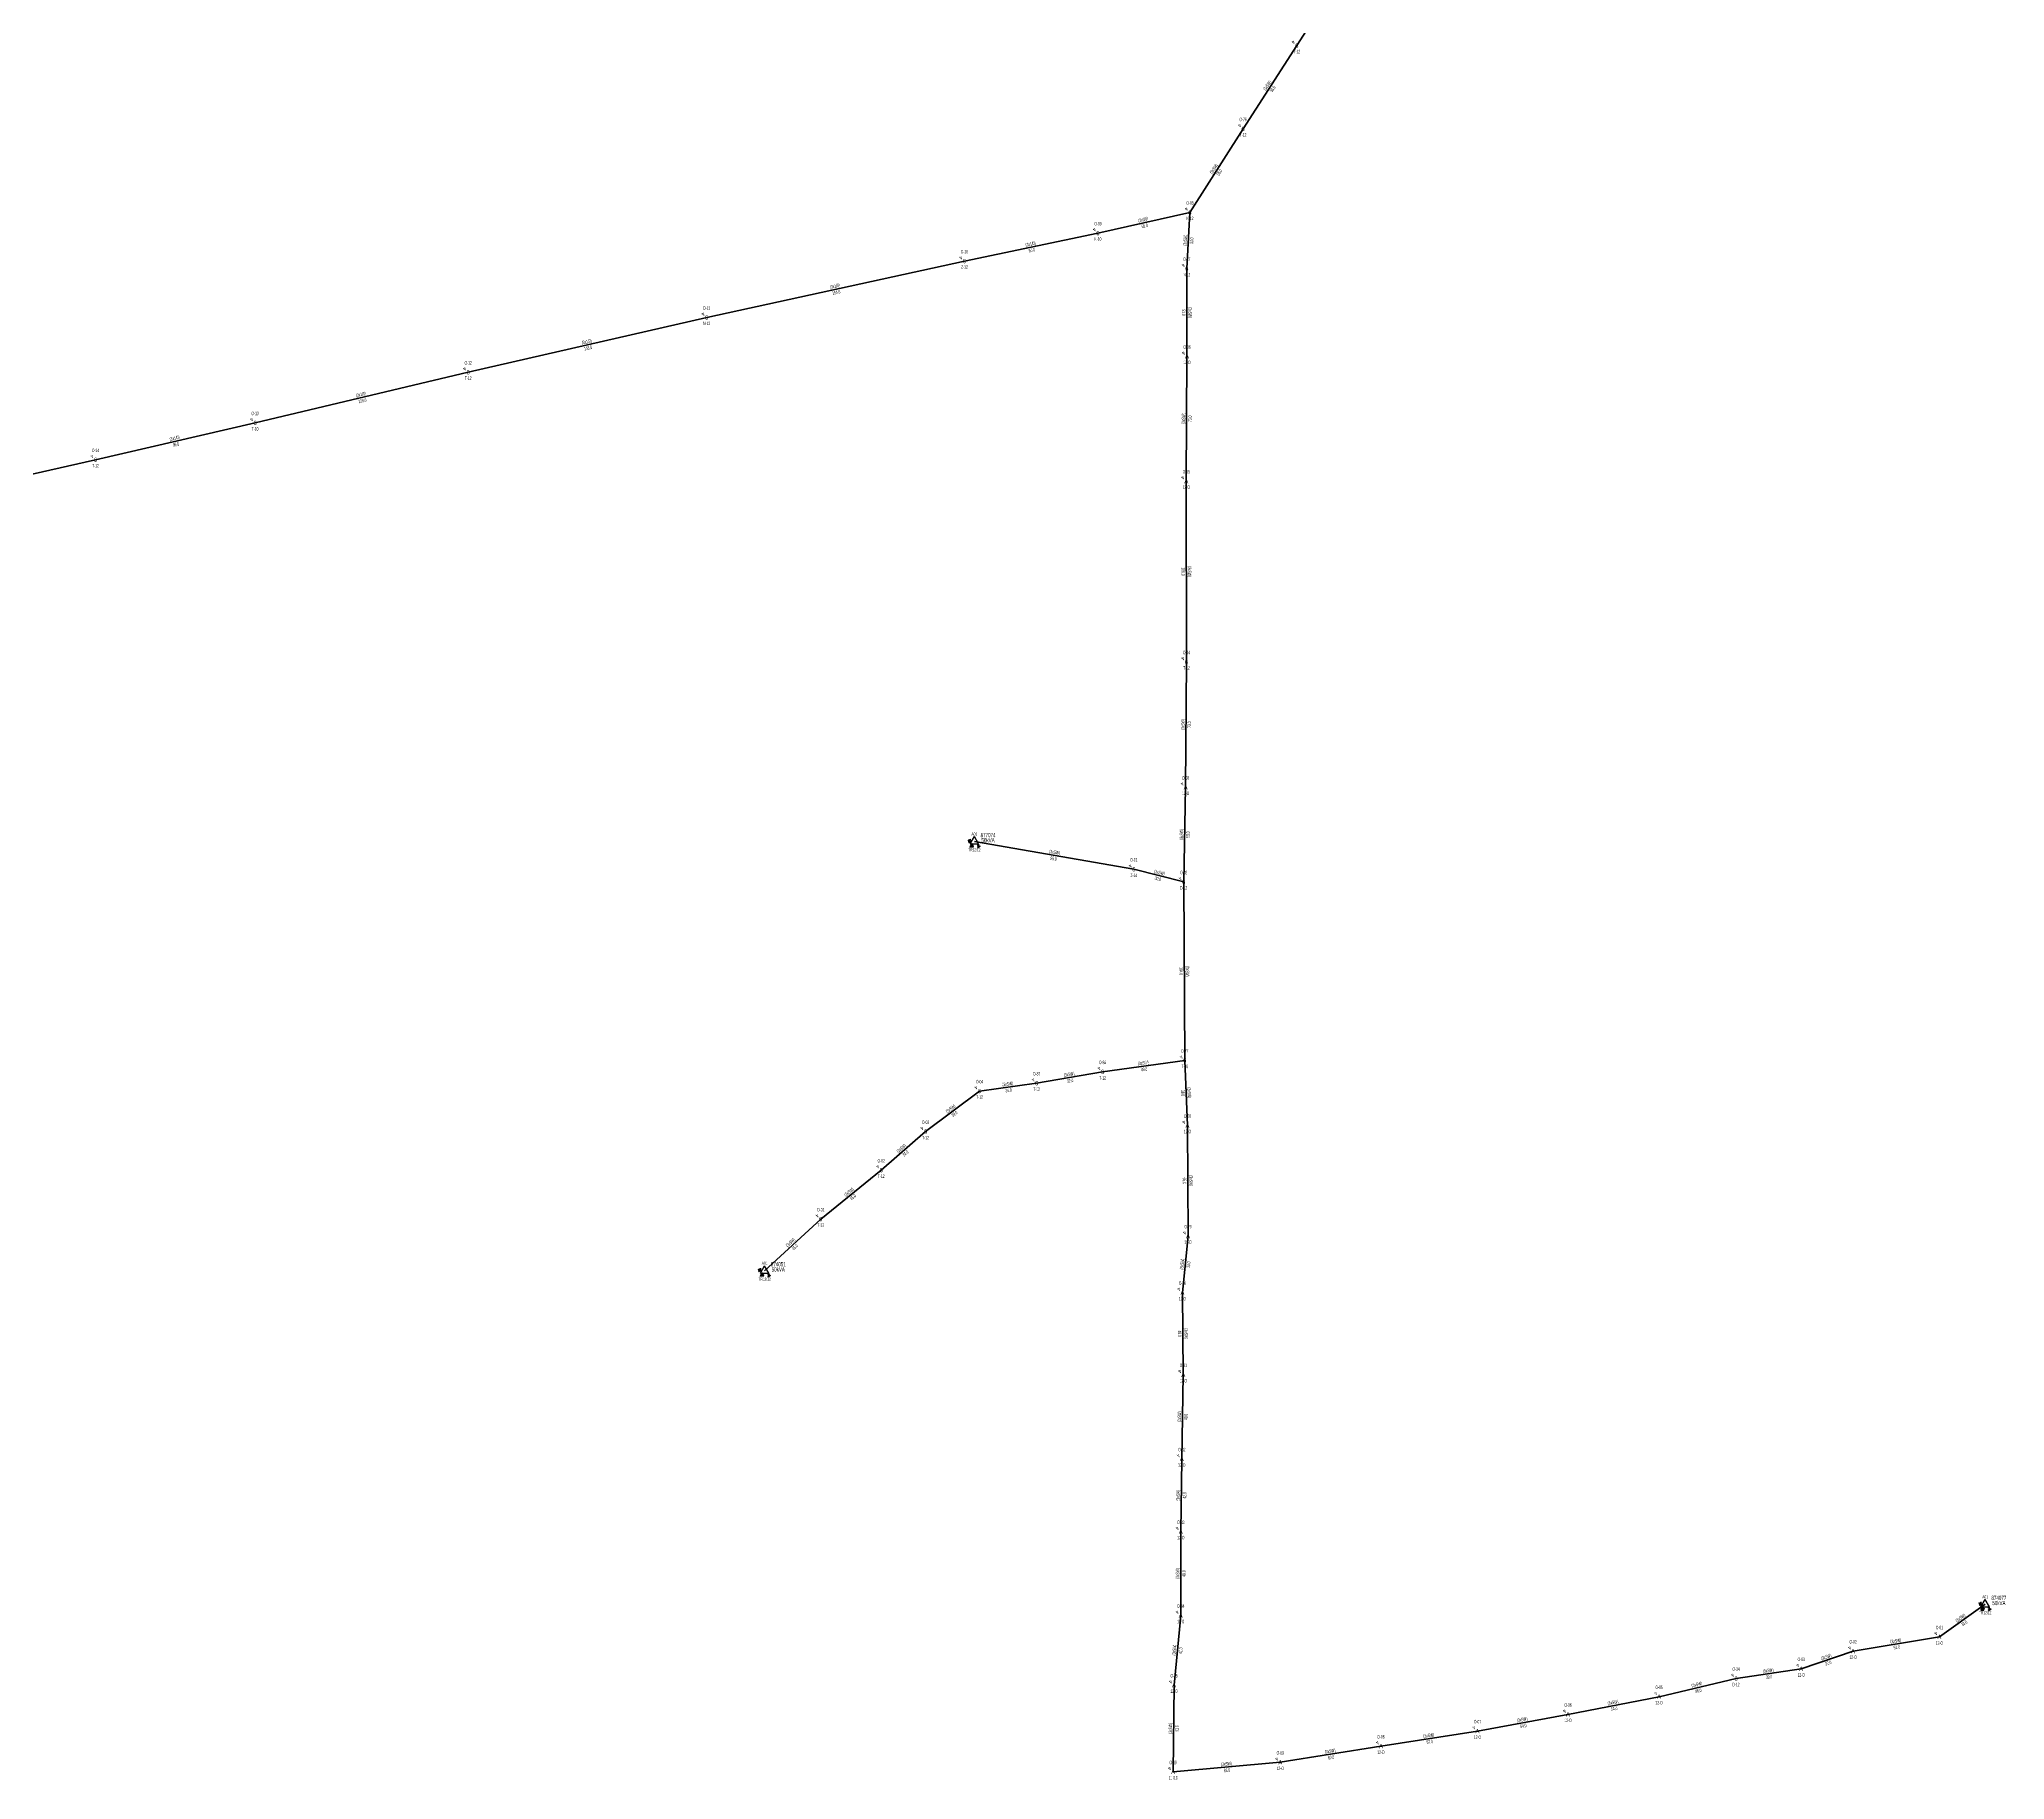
# Model space of a CAD drawing. Header units: millimetres. Extents: x 575398 to 593980, y 4181204 to 4193824.
# Drawn here: x 580742 to 581890, y 4181904 to 4182921 of the extents above; entities that cross this region are included whole.
import ezdxf
from ezdxf.enums import TextEntityAlignment as Align

# ---------------------------------------------------------------- set-up
doc = ezdxf.new("R2010")
doc.units = ezdxf.units.MM
for name, color, linetype, lineweight in [('DIREK_ENH_MEVCUT', 6, 'Continuous', 25), ('DIREK_OG_MEVCUT', 16, 'Continuous', 25), ('HAT_OG_HAVAI_MEVCUT', 48, 'Continuous', 70), ('TRAFO_MEVCUT', 5, 'Continuous', 30), ('TRAFO_TADILAT_BYSK', 5, 'Continuous', 30)]:
    doc.layers.add(name, color=color, linetype=linetype, lineweight=lineweight)
doc.styles.add('Direk', font='B_CAD')
doc.styles.get("Standard").update_dxf_attribs({"font": 'Arial'})

# ---------------------------------------------------------------- blocks, each defined once
blk = doc.blocks.new('MEV_DIREK')
h = blk.add_hatch(color=32)
h.paths.add_polyline_path([(-2.1, 1), (-2.4, 1.1), (-3.3, -0.5), (-3.1, -0.7), (-2.7, 0.1), (-1.9, -0.4), (-1.8, -0.2), (-2.6, 0.2)])
h.paths.add_polyline_path([(-3.5, -0.2), (-3.3, -0.2), (-2.6, 1), (-2.7, 1.1)])
h.paths.add_polyline_path([(-3.5, 0.3), (-3.4, 0.2), (-3.1, 0.8), (-3.2, 0.9)])
h.paths.add_polyline_path([(-3.6, 0.8), (-3.7, 0.7), (-3.5, 0.6), (-3.5, 0.7)])
h.paths.add_polyline_path([(-1.5, -2.3), (-2.3, -2.3), (-2.5, -3.5), (-2.4, -3.5), (-2.2, -2.5), (-1.9, -2.5), (-2.1, -3.5), (-2, -3.5), (-1.8, -2.5), (-1.5, -2.5), (-1.7, -3.5), (-1.6, -3.5), (-1.4, -2.5), (-1.1, -2.5), (-1.3, -3.5), (-1.2, -3.5), (-1, -2.5), (-0.7, -2.5), (-0.9, -3.5), (-0.8, -3.5), (-0.6, -2.3), (-1.3, -2.3), (-1.3, -1.4), (-1.5, -1.4)])
at = {"layer": 'TRAFO_MEVCUT'}
for points in [[(2.4, -1.6), (2.1, -1.9), (2.1, -1.4), (1.9, -1.4), (2, -2.3), (2.2, -2), (2.3, -2.7), (2.1, -2.7), (2.4, -2.9), (2.4, -2.9), (2.6, -2.5), (2.4, -2.6)], [(2.4, -1.6), (2.1, -1.9), (2.1, -1.4), (1.9, -1.4), (2, -2.3), (2.2, -2), (2.3, -2.7), (2.1, -2.7), (2.4, -2.9), (2, -3.2), (2.2, -3.8), (2.3, -3.7), (2.1, -3.3), (2.3, -3.1), (2.4, -3.6), (2.5, -3.6), (2.3, -3.1), (2.5, -2.9), (2.7, -3.4), (2.7, -3.4), (2.6, -2.9), (2.7, -2.8), (2.9, -3.2), (3, -3.2), (2.8, -2.7), (3, -2.6), (3.1, -3.1), (3.2, -3), (3, -2.4), (2.4, -2.9), (2.6, -2.5), (2.4, -2.6)], [(3, -2.6), (3.1, -3.1), (3.2, -3), (3, -2.4), (2.4, -2.9), (2.6, -2.5), (2.4, -2.6), (2.4, -1.6), (2.1, -1.9), (2.1, -1.4), (1.9, -1.4), (2, -2.3), (2.2, -2), (2.3, -2.7), (2.1, -2.7), (2.4, -2.9), (2, -3.2), (2.2, -3.8), (2.3, -3.7), (2.1, -3.3), (2.3, -3.1), (2.4, -3.6), (2.5, -3.6), (2.3, -3.1), (2.5, -2.9), (2.7, -3.4), (2.7, -3.4), (2.6, -2.9), (2.7, -2.8), (2.9, -3.2), (3, -3.2), (2.8, -2.7)]]:
    blk.add_hatch(color=32, dxfattribs=at).paths.add_polyline_path(points)
at = {"layer": 'TRAFO_MEVCUT', "linetype": 'Continuous'}
for p, q in [((-2.5, -1.4), (0, 2.9)), ((2.5, -1.4), (0, 2.9)), ((-2.5, -1.4), (2.5, -1.4))]:
    blk.add_line(p, q, dxfattribs=at)
at = {"layer": 'TRAFO_MEVCUT', "color": 32, "flags": 128}
blk.add_lwpolyline([(1.9, -1.4), (2.1, -1.4), (2.1, -1.9), (2.4, -1.6), (2.4, -2.6), (2.6, -2.5), (2.4, -2.9), (3, -2.4), (3.2, -3), (3.1, -3.1), (3, -2.6), (2.8, -2.7), (3, -3.2), (2.9, -3.2), (2.7, -2.8), (2.6, -2.9), (2.7, -3.4), (2.7, -3.4), (2.5, -2.9), (2.3, -3.1), (2.5, -3.6), (2.4, -3.6), (2.3, -3.1), (2.1, -3.3), (2.3, -3.7), (2.2, -3.8), (2, -3.2), (2.4, -2.9), (2.1, -2.7), (2.3, -2.7), (2.2, -2), (2, -2.3), (1.9, -1.4)], dxfattribs=at)
at = {"layer": 'TRAFO_TADILAT_BYSK', "color": 32, "flags": 128}
for points in [[(-3.5, 0.6), (-3.5, 0.7), (-3.6, 0.8), (-3.7, 0.7), (-3.5, 0.6)], [(-3.3, -0.2), (-2.6, 1), (-2.7, 1.1), (-3.5, -0.2), (-3.3, -0.2)], [(-3.4, 0.2), (-3.1, 0.8), (-3.2, 0.9), (-3.5, 0.3), (-3.4, 0.2)], [(-1.8, -0.2), (-2.6, 0.2), (-2.1, 1), (-2.4, 1.1), (-3.3, -0.5), (-3.1, -0.7), (-2.7, 0.1), (-1.9, -0.4), (-1.8, -0.2)], [(-1.3, -1.4), (-1.5, -1.4), (-1.5, -2.3), (-2.3, -2.3), (-2.5, -3.5), (-2.4, -3.5), (-2.2, -2.5), (-1.9, -2.5), (-2.1, -3.5), (-2, -3.5), (-1.8, -2.5), (-1.5, -2.5), (-1.7, -3.5), (-1.6, -3.5), (-1.4, -2.5), (-1.1, -2.5), (-1.3, -3.5), (-1.2, -3.5), (-1, -2.5), (-0.7, -2.5), (-0.9, -3.5), (-0.8, -3.5), (-0.6, -2.3), (-1.3, -2.3), (-1.3, -1.4)]]:
    blk.add_lwpolyline(points, dxfattribs=at)

msp = doc.modelspace()

# ---------------------------------------------------------------- linework, layer by layer
at = {"layer": 'HAT_OG_HAVAI_MEVCUT'}
for p, q in [((581476.53, 4182917.29), (581513.92, 4182975.55)), ((581445.13, 4182868.6), (581476.53, 4182917.29)), ((581445.13, 4182868.6), (581414.05, 4182819.77)), ((581360.28, 4182807.69), (581414.05, 4182819.77)), ((581414.05, 4182819.77), (581412.24, 4182786.89)), ((581360.28, 4182807.69), (581282.26, 4182791.32)), ((581131.63, 4182758.4), (581282.26, 4182791.32)), ((581412.35, 4182735.63), (581412.24, 4182786.89)), ((581131.63, 4182758.4), (580992.21, 4182726.37)), ((581412.35, 4182735.63), (581411.93, 4182662.75)), ((580992.21, 4182726.37), (580867.68, 4182696.78)), ((580774.42, 4182675.22), (580867.68, 4182696.78)), ((580774.42, 4182675.22), (580645.22, 4182645.86)), ((581412.04, 4182557.06), (581411.93, 4182662.75)), ((581411.57, 4182483.78), (581412.04, 4182557.06)), ((581411.57, 4182483.78), (581410.42, 4182428.49)), ((581381.28, 4182435.87), (581288.07, 4182452.09)), ((581381.28, 4182435.87), (581410.42, 4182428.49)), ((581411.05, 4182324.17), (581410.42, 4182428.49)), ((581411.05, 4182324.17), (581363, 4182317.5)), ((581411.05, 4182324.17), (581412.62, 4182286.12)), ((581324.47, 4182310.84), (581291.1, 4182306.26)), ((581363, 4182317.5), (581324.47, 4182310.84)), ((581259.54, 4182282.53), (581291.1, 4182306.26)), ((581259.54, 4182282.53), (581233.63, 4182260.04)), ((581412.97, 4182221.5), (581412.62, 4182286.12)), ((581198.28, 4182231.44), (581233.63, 4182260.04)), ((581198.28, 4182231.44), (581165.49, 4182201.27)), ((581412.97, 4182221.5), (581409.68, 4182188.43)), ((581409.68, 4182188.43), (581410.19, 4182140.45)), ((581409.31, 4182091.2), (581410.19, 4182140.45)), ((581408.74, 4182048.75), (581409.31, 4182091.2)), ((581408.74, 4182048.75), (581408.68, 4181999.73)), ((581852.11, 4181987.21), (581878.87, 4182006.28)), ((581404.79, 4181959.04), (581408.68, 4181999.73)), ((581801.65, 4181978.9), (581771.34, 4181968.6)), ((581801.65, 4181978.9), (581852.11, 4181987.21)), ((581771.34, 4181968.6), (581733.24, 4181962.89)), ((581404.79, 4181959.04), (581404.23, 4181908.33)), ((581688.27, 4181952.29), (581733.24, 4181962.89)), ((581688.27, 4181952.29), (581635.03, 4181941.94)), ((581525.68, 4181923.35), (581582.13, 4181932.21)), ((581582.13, 4181932.21), (581635.03, 4181941.94)), ((581525.68, 4181923.35), (581466.85, 4181913.94)), ((581466.85, 4181913.94), (581404.23, 4181908.33))]:
    msp.add_line(p, q, dxfattribs=at)

# ---------------------------------------------------------------- block references
at = {"layer": 'TRAFO_MEVCUT'}
for p in [(581288.07, 4182452.09), (581165.49, 4182201.27), (581878.87, 4182006.28)]:
    msp.add_blockref('MEV_DIREK', p, dxfattribs=at)

# ---------------------------------------------------------------- texts
at = {"layer": 'DIREK_ENH_MEVCUT', "color": 32, "linetype": 'ByBlock', "style": 'Direk'}
for p in [(581474.550101, 4182919.269899), (581443.150101, 4182870.579899), (581412.070101, 4182821.749899), (581358.300101, 4182809.669899), (581280.280101, 4182793.299899), (581410.260101, 4182788.869899), (581129.650101, 4182760.379899), (581410.370101, 4182737.609899), (580990.230101, 4182728.349899), (580865.700101, 4182698.759899), (580772.440101, 4182677.199899), (581409.950101, 4182664.729899), (581410.060101, 4182559.039899), (581409.590101, 4182485.759899), (581379.300101, 4182437.849899), (581408.440101, 4182430.469899), (581409.070101, 4182326.149899), (581322.490101, 4182312.819899), (581361.020101, 4182319.479899), (581289.120101, 4182308.239899), (581410.640101, 4182288.099899), (581257.560101, 4182284.509899), (581231.650101, 4182262.019899), (581196.300101, 4182233.419899), (581410.990101, 4182223.479899), (581407.700101, 4182190.409899), (581408.210101, 4182142.429899), (581407.330101, 4182093.179899), (581406.760101, 4182050.729899), (581406.700101, 4182001.709899), (581850.130101, 4181989.189899), (581799.670101, 4181980.879899), (581731.260101, 4181964.869899), (581769.360101, 4181970.579899), (581402.810101, 4181961.019899), (581686.290101, 4181954.269899), (581633.050101, 4181943.919899), (581580.150101, 4181934.189899), (581523.700101, 4181925.329899), (581464.870101, 4181915.919899)]:
    msp.add_text('4', height=2, rotation=225.000001, dxfattribs=at).set_placement(p, align=Align.MIDDLE_CENTER)
at = {"layer": 'DIREK_ENH_MEVCUT', "linetype": 'ByBlock', "width": 0.53}
for s, p in [('T-12', (581476.53, 4182913.79)), ('O-76', (581445.13, 4182874.1)), ('T-12', (581445.13, 4182865.1)), ('O-08', (581414.05, 4182825.27)), ('N-12', (581414.05, 4182816.27)), ('O-09', (581360.28, 4182813.19)), ('N-10', (581360.28, 4182804.19)), ('O-10', (581282.26, 4182796.82)), ('O-07', (581412.24, 4182792.39)), ('Z-12', (581282.26, 4182787.82)), ('N-12', (581412.24, 4182783.39)), ('O-11', (581131.63, 4182763.9)), ('N-12', (581131.63, 4182754.9)), ('O-06', (581412.35, 4182741.13)), ('O-12', (580992.21, 4182731.87)), ('T-12', (580992.21, 4182722.87)), ('12-O', (581412.35, 4182732.13)), ('O-13', (580867.68, 4182702.28)), ('T-10', (580867.68, 4182693.28)), ('O-14', (580774.42, 4182680.72)), ('T-12', (580774.42, 4182671.72)), ('O-05', (581411.93, 4182668.25)), ('12-O', (581411.93, 4182659.25)), ('O-04', (581412.04, 4182562.56)), ('T-12', (581412.04, 4182553.56)), ('O-03', (581411.57, 4182489.28)), ('12-O', (581411.57, 4182480.28)), ('O-01', (581381.28, 4182441.37)), ('Z-14', (581381.28, 4182432.37)), ('O-02', (581410.42, 4182433.99)), ('D-12', (581410.42, 4182424.99)), ('O-86', (581363, 4182323)), ('O-77', (581411.05, 4182329.67)), ('O-04', (581291.1, 4182311.76)), ('O-87', (581324.47, 4182316.34)), ('T-12', (581363, 4182314)), ('T-10', (581411.05, 4182320.67)), ('T-12', (581291.1, 4182302.76)), ('T-12', (581324.47, 4182307.34)), ('O-03', (581259.54, 4182288.03)), ('O-78', (581412.62, 4182291.62)), ('T-12', (581259.54, 4182279.03)), ('12-O', (581412.62, 4182282.62)), ('O-02', (581233.63, 4182265.54)), ('T-12', (581233.63, 4182256.54)), ('O-01', (581198.28, 4182236.94)), ('T-12', (581198.28, 4182227.94)), ('O-79', (581412.97, 4182227)), ('12-O', (581412.97, 4182218)), ('O-80', (581409.68, 4182193.93)), ('12-O', (581409.68, 4182184.93)), ('O-81', (581410.19, 4182145.95)), ('12-O', (581410.19, 4182136.95)), ('O-82', (581409.31, 4182096.7)), ('12-O', (581409.31, 4182087.7)), ('O-83', (581408.74, 4182054.25)), ('12-O', (581408.74, 4182045.25)), ('O-84', (581408.68, 4182005.23)), ('12-O', (581408.68, 4181996.23)), ('O-01', (581852.11, 4181992.71)), ('O-02', (581801.65, 4181984.4)), ('12-O', (581852.11, 4181983.71)), ('O-04', (581733.24, 4181968.39)), ('O-03', (581771.34, 4181974.1)), ('12-O', (581771.34, 4181965.1)), ('12-O', (581801.65, 4181975.4)), ('O-85', (581404.79, 4181964.54)), ('12-O', (581404.79, 4181955.54)), ('O-05', (581688.27, 4181957.79)), ('D-12', (581733.24, 4181959.39)), ('O-06', (581635.03, 4181947.44)), ('12-O', (581688.27, 4181948.79)), ('O-07', (581582.13, 4181937.71)), ('12-O', (581635.03, 4181938.44)), ('O-09', (581466.85, 4181919.44)), ('O-08', (581525.68, 4181928.85)), ('12-O', (581525.68, 4181919.85)), ('12-O', (581582.13, 4181928.71)), ('12-O', (581466.85, 4181910.44))]:
    msp.add_text(s, height=2.05, dxfattribs=at).set_placement(p, align=Align.MIDDLE_CENTER)
at = {"layer": 'DIREK_ENH_MEVCUT', "linetype": 'ByBlock', "style": 'Direk'}
for s, p in [('6', (581476.53, 4182917.29)), ('6', (581445.13, 4182868.6)), ('6', (581414.05, 4182819.77)), ('6', (581360.28, 4182807.69)), ('6', (581282.26, 4182791.32)), ('6', (581412.24, 4182786.89)), ('6', (581131.63, 4182758.4)), ('A', (581412.35, 4182735.63)), ('6', (580992.21, 4182726.37)), ('6', (580867.68, 4182696.78)), ('6', (580774.42, 4182675.22)), ('A', (581411.93, 4182662.75)), ('6', (581412.04, 4182557.06)), ('A', (581411.57, 4182483.78)), ('6', (581381.28, 4182435.87)), ('6', (581410.42, 4182428.49)), ('6', (581411.05, 4182324.17)), ('6', (581324.47, 4182310.84)), ('6', (581363, 4182317.5)), ('6', (581291.1, 4182306.26)), ('A', (581412.62, 4182286.12)), ('6', (581259.54, 4182282.53)), ('6', (581233.63, 4182260.04)), ('6', (581198.28, 4182231.44)), ('A', (581412.97, 4182221.5)), ('A', (581409.68, 4182188.43)), ('A', (581410.19, 4182140.45)), ('A', (581409.31, 4182091.2)), ('A', (581408.74, 4182048.75)), ('A', (581408.68, 4181999.73)), ('A', (581801.65, 4181978.9)), ('A', (581852.11, 4181987.21)), ('A', (581771.34, 4181968.6)), ('A', (581404.79, 4181959.04)), ('6', (581733.24, 4181962.89)), ('A', (581635.03, 4181941.94)), ('A', (581688.27, 4181952.29)), ('A', (581582.13, 4181932.21)), ('A', (581525.68, 4181923.35)), ('A', (581466.85, 4181913.94))]:
    msp.add_text(s, height=2.5, dxfattribs=at).set_placement(p, align=Align.MIDDLE_CENTER)
at = {"layer": 'DIREK_OG_MEVCUT', "color": 32, "linetype": 'ByBlock', "style": 'Direk'}
msp.add_text('4', height=2, rotation=225.000001, dxfattribs=at).set_placement((581402.250101, 4181910.309899), align=Align.MIDDLE_CENTER)
at = {"layer": 'DIREK_OG_MEVCUT', "linetype": 'ByBlock', "width": 0.53}
for s, p in [('O-10', (581404.23, 4181913.83)), ('11 /10', (581404.23, 4181904.83))]:
    msp.add_text(s, height=2.05, dxfattribs=at).set_placement(p, align=Align.MIDDLE_CENTER)
at = {"layer": 'DIREK_OG_MEVCUT', "linetype": 'ByBlock', "style": 'Direk'}
msp.add_text('A', height=2.5, dxfattribs=at).set_placement((581404.23, 4181908.33), align=Align.MIDDLE_CENTER)
at = {"layer": 'HAT_OG_HAVAI_MEVCUT', "lineweight": 30, "width": 0.53}
for s, rotation, p in [('(3xSW)', 57.182181, (581460.115662, 4182893.405674, 290738.265)), ('(3xSW)', 417.523493, (581428.87293, 4182844.641411, 290707.025)), ('(3x1/0)', 12.661873, (581386.978683, 4182814.559329, 290707.025)), ('(3xSW)', 446.849124, (581412.296285, 4182803.376721, 290706.12)), ('(3x1/0)', 371.849791, (581321.095455, 4182800.336886, 290641.13)), ('(3x1/0)', 12.328083, (581206.763517, 4182775.6904, 290641.13)), ('(3xSW)', 270.122952, (581413.144998, 4182761.261824, 290706.12)), ('(3x1/0)', 372.938478, (581061.729681, 4182743.213419, 290496.105)), ('(3x1/0)', 373.36637, (580929.7485, 4182712.401975, 290433.84)), ('(3xSW)', 449.669814, (581411.290014, 4182699.194898, 290705.965)), ('(3x1/0)', 13.017049, (580820.858545, 4182686.828158, 290433.84)), ('(3xSW)', 270.059632, (581412.835, 4182609.905885, 290705.965)), ('(3xSW)', 89.632524, (581410.955017, 4182520.425452, 290706.02)), ('(3xSW)', 448.808453, (581410.145184, 4182456.152676, 290705.21)), ('(3xSW)', 350.128486, (581334.820723, 4182444.817415, 290644.035)), ('(3xSW)', 345.788088, (581396.058683, 4182433.003985, 290705.21)), ('(3xSW)', 270.346011, (581411.584985, 4182376.335133, 290705.21)), ('(3xSW)', 367.902938, (581386.908129, 4182321.676927, 290681.5)), ('(3xSW)', 367.814963, (581307.669422, 4182309.392106, 290645.55)), ('(3xSW)', 369.806806, (581343.590222, 4182315.00758, 290662.235)), ('(3xSW)', 272.362769, (581412.684277, 4182305.180042, 290706.31)), ('(3xSW)', 36.939548, (581274.809174, 4182295.07438, 290645.55)), ('(3xSW)', 400.958132, (581246.027819, 4182271.92691, 290616.815)), ('(3xSW)', 270.310327, (581413.644988, 4182253.814604, 290706.31)), ('(3xSW)', 38.974671, (581215.42037, 4182246.40081, 290616.815)), ('(3xSW)', 402.617084, (581181.309469, 4182216.980511, 290582.745)), ('(3xSW)', 444.31857, (581410.479175, 4182205.049148, 290704.84)), ('(3xSW)', 270.608998, (581410.784952, 4182164.449035, 290705.095)), ('(3xSW)', 88.976347, (581408.900136, 4182115.840185, 290705.095)), ('(3xSW)', 89.230704, (581408.175077, 4182069.986412, 290704.655)), ('(3xSW)', 449.929871, (581407.860001, 4182024.24104, 290704.34)), ('(3xSW)', 35.474842, (581864.996706, 4181997.437215, 290939.435)), ('(3xSW)', 84.539069, (581405.888858, 4181979.465892, 290704.34)), ('(3xSW)', 378.768883, (581786.221511, 4181974.554801, 290885.67)), ('(3xSW)', 9.351809, (581826.741878, 4181983.893703, 290926.055)), ('(3xSW)', 368.523412, (581752.164019, 4181966.585612, 290866.62)), ('(3xSW)', 13.263243, (581710.559988, 4181958.417327, 290866.62)), ('(3xSW)', 371.001236, (581661.487794, 4181947.94938, 290817.515)), ('(3xSW)', 449.367298, (581403.660052, 4181933.694386, 290702.115)), ('(3xSW)', 10.422037, (581608.426237, 4181937.910977, 290817.515)), ('(3xSW)', 369.087618, (581496.130747, 4181919.484331, 290733.425)), ('(3xSW)', 8.919977, (581553.773203, 4181928.61972, 290791.065)), ('(3xSW)', 365.119347, (581435.464154, 4181911.981609, 290702.115))]:
    msp.add_text(s, height=2.05, rotation=rotation, dxfattribs=at).set_placement(p, align=Align.CENTER)
for s, rotation, p in [('58.0', 57.182181, (581461.544338, 4182892.484326, 290738.265)), ('58.0', 417.523493, (581430.30707, 4182843.728589, 290707.025)), ('55.0', 12.661873, (581387.351317, 4182812.900671, 290707.025)), ('33.0', 446.849124, (581413.993715, 4182803.283279, 290706.12)), ('80.0', 371.849791, (581321.444545, 4182798.673114, 290641.13)), ('154.0', 12.328083, (581207.126483, 4182774.0296, 290641.13)), ('51.0', 270.122952, (581411.445002, 4182761.258176, 290706.12)), ('143.0', 372.938478, (581062.110319, 4182741.556581, 290496.105)), ('128.0', 373.36637, (580930.1415, 4182710.748025, 290433.84)), ('73.0', 449.669814, (581412.989986, 4182699.185102, 290705.965)), ('96.0', 13.017049, (580821.241455, 4182685.171842, 290433.84)), ('106.0', 270.059632, (581411.135, 4182609.904115, 290705.965)), ('73.0', 89.632524, (581412.654983, 4182520.414548, 290706.02)), ('55.0', 448.808453, (581411.844816, 4182456.117324, 290705.21)), ('95.0', 350.128486, (581334.529277, 4182443.142585, 290644.035)), ('30.0', 345.788088, (581395.641317, 4182431.356015, 290705.21)), ('104.0', 270.346011, (581409.885015, 4182376.324867, 290705.21)), ('39.0', 369.806806, (581343.879778, 4182313.33242, 290662.235)), ('49.0', 367.902938, (581387.141871, 4182319.993073, 290681.5)), ('34.0', 367.814963, (581307.900578, 4182307.707894, 290645.55)), ('38.0', 272.362769, (581410.985723, 4182305.109958, 290706.31)), ('39.0', 36.939548, (581275.830826, 4182293.71562, 290645.55)), ('34.0', 400.958132, (581247.142181, 4182270.64309, 290616.815)), ('65.0', 270.310327, (581411.945012, 4182253.805396, 290706.31)), ('45.0', 38.974671, (581216.48963, 4182245.07919, 290616.815)), ('45.0', 402.617084, (581182.460531, 4182215.729489, 290582.745)), ('33.0', 444.31857, (581412.170825, 4182204.880852, 290704.84)), ('48.0', 270.608998, (581409.085048, 4182164.430965, 290705.095)), ('49.0', 88.976347, (581410.599864, 4182115.809815, 290705.095)), ('42.0', 89.230704, (581409.874923, 4182069.963588, 290704.655)), ('49.0', 449.929871, (581409.559999, 4182024.23896, 290704.34)), ('33.0', 35.474842, (581865.983294, 4181996.052785, 290939.435)), ('41.0', 84.539069, (581407.581142, 4181979.304108, 290704.34)), ('51.0', 9.351809, (581827.018122, 4181982.216297, 290926.055)), ('32.0', 378.768883, (581786.768489, 4181972.945199, 290885.67)), ('46.0', 13.263243, (581710.950012, 4181956.762673, 290866.62)), ('39.0', 368.523412, (581752.415981, 4181964.904388, 290866.62)), ('54.0', 371.001236, (581661.812206, 4181946.28062, 290817.515)), ('51.0', 449.367298, (581405.359948, 4181933.675614, 290702.115)), ('54.0', 10.422037, (581608.733763, 4181936.239023, 290817.515)), ('57.0', 8.919977, (581554.036797, 4181926.94028, 290791.065)), ('63.0', 365.119347, (581435.615846, 4181910.288391, 290702.115)), ('60.0', 369.087618, (581496.399253, 4181917.805669, 290733.425))]:
    msp.add_text(s, height=2.05, rotation=rotation, dxfattribs=at).set_placement(p, align=Align.TOP_CENTER)
at = {"layer": 'TRAFO_MEVCUT', "width": 0.6}
for p in [(581288.07, 4182448.09), (581165.49, 4182197.27), (581878.87, 4182002.28)]:
    msp.add_text('TR12/12', height=1.8, dxfattribs=at).set_placement(p, align=Align.TOP_CENTER)
for s, height, p in [('A01', 1.8, (581288.07, 4182455.59)), ('877074', 2.5, (581296.07, 4182454.59)), ('50kVA', 2.5, (581296.07, 4182451.59)), ('A01', 1.8, (581165.49, 4182204.77)), ('874051', 2.5, (581173.49, 4182203.77)), ('50kVA', 2.5, (581173.49, 4182200.77)), ('A01', 1.8, (581878.87, 4182009.78)), ('874077', 2.5, (581886.87, 4182008.78)), ('50kVA', 2.5, (581886.87, 4182005.78))]:
    msp.add_text(s, height=height, dxfattribs=at).set_placement(p, align=Align.CENTER)

doc.saveas('drawing.dxf')
